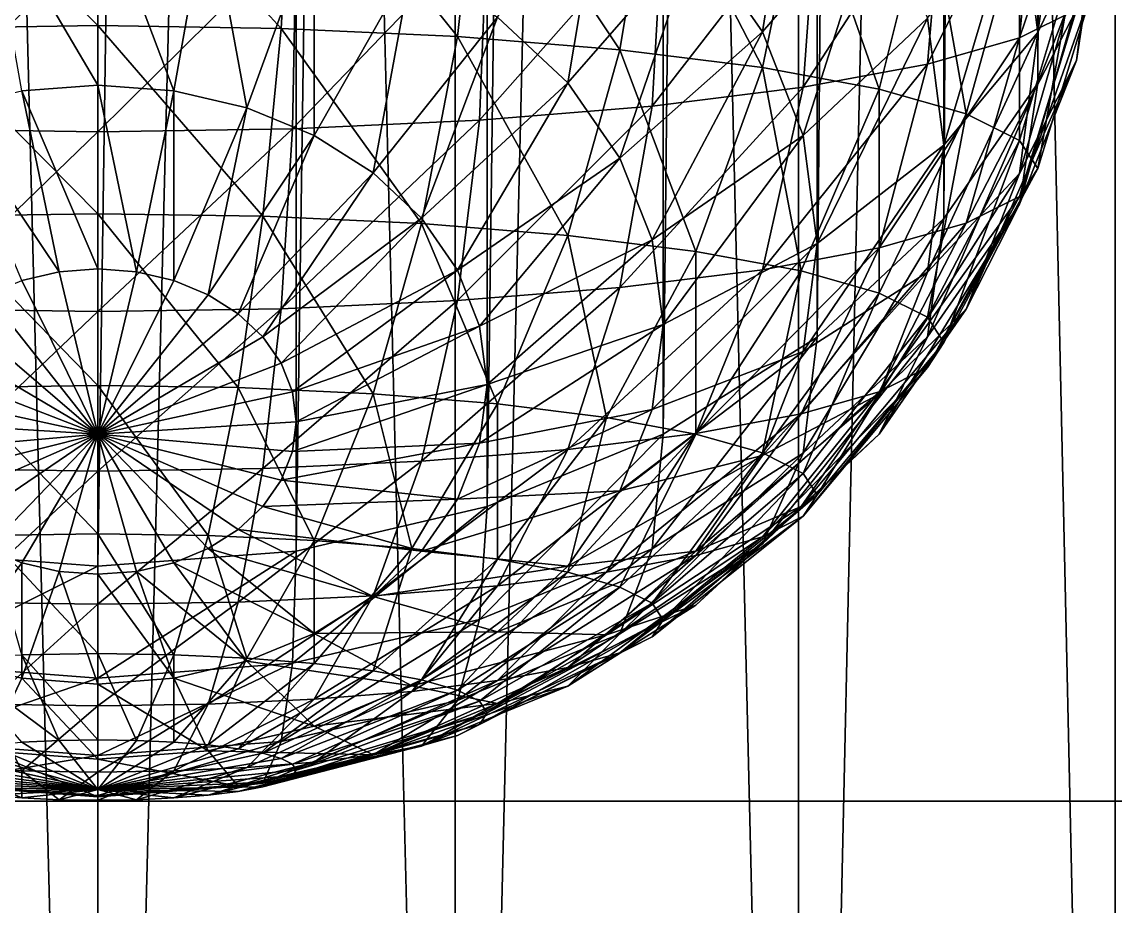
# Model space of a CAD drawing. Header units: millimetres. Extents: x -510 to 550, y -577 to 577.
# Drawn here: x 19.25 to 30, y 178.97 to 187.66 of the extents above; entities that cross this region are included whole.
import ezdxf

# ---------------------------------------------------------------- set-up
doc = ezdxf.new("R2010")
doc.units = ezdxf.units.MM
for name, color, linetype, true_color in [('base_visual_0', 7, 'Continuous', 0x5c6b75), ('base_visual_1', 7, 'Continuous', 0x5c6b75), ('base_visual_2', 7, 'Continuous', 0x1f2b36), ('main_frame_outrigger', 7, 'Continuous', 0x5c6b75), ('structure_aux_rail_bracket', 7, 'Continuous', 0x5c6b75), ('structure_left_rocker_spindle', 7, 'Continuous', 0x5c6b75), ('structure_main_rail_bracket', 7, 'Continuous', 0x5c6b75)]:
    doc.layers.add(name, color=color, linetype=linetype, true_color=true_color)

msp = doc.modelspace()

# ---------------------------------------------------------------- linework, layer by layer
at = {"layer": 'base_visual_0', "true_color": 0x5c6b75}
for points in [[(-85, -190, -160), (125, 190, -160), (125, -190, -160)], [(-85, -190, -160), (-85, 190, -160), (125, 190, -160)], [(-85, -190, -20), (125, -190, -20), (125, 190, -20)], [(-85, -190, -20), (125, 190, -20), (-85, 190, -20)]]:
    msp.add_3dface(points, dxfattribs=at)
at = {"layer": 'base_visual_1', "true_color": 0x5c6b75}
for points in [[(-110, -190, 10), (150, 190, 10), (150, -190, 10)], [(-110, -190, 10), (-110, 190, 10), (150, 190, 10)], [(-110, -190, 80), (150, -190, 80), (150, 190, 80)], [(-110, -190, 80), (150, 190, 80), (-110, 190, 80)]]:
    msp.add_3dface(points, dxfattribs=at)
at = {"layer": 'base_visual_2', "true_color": 0x1f2b36}
for points in [[(-20, -190, 80), (220, 190, 80), (220, -190, 80)], [(-20, -190, 80), (-20, 190, 80), (220, 190, 80)], [(-20, -190, 160), (220, -190, 160), (220, 190, 160)], [(-20, -190, 160), (220, 190, 160), (-20, 190, 160)]]:
    msp.add_3dface(points, dxfattribs=at)
at = {"layer": 'main_frame_outrigger', "true_color": 0x5c6b75}
for points in [[(-5, 180, 55), (45, 390, 55), (45, 180, 55)], [(-5, 180, 55), (-5, 390, 55), (45, 390, 55)], [(-5, 180, 85), (45, 180, 85), (45, 390, 85)], [(-5, 180, 85), (45, 390, 85), (-5, 390, 85)], [(-5, 180, 55), (45, 180, 55), (45, 180, 85)], [(-5, 180, 55), (45, 180, 85), (-5, 180, 85)]]:
    msp.add_3dface(points, dxfattribs=at)
at = {"layer": 'structure_aux_rail_bracket', "true_color": 0x5c6b75}
for points in [[(29.808, 321.5, 261.247), (29.239, 320.057, 262.446), (29.239, 187.057, 102.446)], [(29.808, 321.5, 261.247), (29.239, 187.057, 102.446), (29.808, 188.5, 101.247)], [(29.239, 320.057, 262.446), (28.315, 318.728, 263.551), (28.315, 185.728, 103.551)], [(29.239, 320.057, 262.446), (28.315, 185.728, 103.551), (29.239, 187.057, 102.446)], [(28.315, 318.728, 263.551), (27.071, 317.562, 264.52), (27.071, 184.562, 104.52)], [(28.315, 318.728, 263.551), (27.071, 184.562, 104.52), (28.315, 185.728, 103.551)], [(27.071, 317.562, 264.52), (25.556, 316.606, 265.315), (25.556, 183.606, 105.315)], [(27.071, 317.562, 264.52), (25.556, 183.606, 105.315), (27.071, 184.562, 104.52)], [(25.556, 316.606, 265.315), (23.827, 315.895, 265.906), (23.827, 182.895, 105.906)], [(25.556, 316.606, 265.315), (23.827, 182.895, 105.906), (25.556, 183.606, 105.315)], [(23.827, 315.895, 265.906), (21.951, 315.458, 266.27), (21.951, 182.458, 106.27)], [(23.827, 315.895, 265.906), (21.951, 182.458, 106.27), (23.827, 182.895, 105.906)], [(20, 315.31, 266.392), (18.049, 315.458, 266.27), (18.049, 182.458, 106.27)], [(21.951, 315.458, 266.27), (20, 315.31, 266.392), (20, 182.31, 106.392)], [(21.951, 315.458, 266.27), (20, 182.31, 106.392), (21.951, 182.458, 106.27)], [(20, 315.31, 266.392), (18.049, 182.458, 106.27), (20, 182.31, 106.392)], [(29.619, 190.224, 97.277), (29.239, 187.554, 97.057), (29.061, 188.94, 95.905)], [(29.619, 190.224, 97.277), (29.808, 188.753, 98.5), (29.239, 187.554, 97.057)], [(26.913, 190.001, 92.775), (26.533, 187.561, 92.833), (25.879, 188.501, 92.051)], [(26.913, 190.001, 92.775), (27.682, 188.895, 93.694), (26.533, 187.561, 92.833)], [(30, 190, 100), (29.808, 188.5, 101.247), (29.619, 187.281, 99.723)], [(30, 190, 100), (29.619, 187.281, 99.723), (29.808, 188.753, 98.5)], [(25, 189.325, 91.366), (24.619, 187.059, 91.633), (23.928, 187.706, 91.095)], [(25, 189.325, 91.366), (25.879, 188.501, 92.051), (24.619, 187.059, 91.633)], [(18.916, 188.875, 90.123), (20, 188.957, 90.055), (20, 187.037, 90.449)], [(20, 188.957, 90.055), (21.084, 188.875, 90.123), (20.747, 186.981, 90.496)], [(20, 188.957, 90.055), (20.747, 186.981, 90.496), (20, 187.037, 90.449)], [(29.061, 188.94, 95.905), (28.315, 186.449, 95.728), (28.155, 187.696, 94.691)], [(29.061, 188.94, 95.905), (29.239, 187.554, 97.057), (28.315, 186.449, 95.728)], [(18.916, 188.875, 90.123), (20, 187.037, 90.449), (19.253, 186.981, 90.496)], [(21.084, 188.875, 90.123), (21.464, 186.813, 90.635), (20.747, 186.981, 90.496)], [(21.084, 188.875, 90.123), (22.126, 188.632, 90.325), (21.464, 186.813, 90.635)], [(27.682, 188.895, 93.694), (26.935, 186.541, 93.68), (26.533, 187.561, 92.833)], [(27.682, 188.895, 93.694), (28.155, 187.696, 94.691), (26.935, 186.541, 93.68)], [(29.808, 188.753, 98.5), (29.619, 187.281, 99.723), (29.061, 186.168, 98.209)], [(29.808, 188.753, 98.5), (29.061, 186.168, 98.209), (29.239, 187.554, 97.057)], [(22.126, 188.632, 90.325), (22.126, 186.541, 90.861), (21.464, 186.813, 90.635)], [(22.126, 188.632, 90.325), (23.087, 188.237, 90.653), (22.126, 186.541, 90.861)], [(25.879, 188.501, 92.051), (25.133, 186.32, 92.247), (24.619, 187.059, 91.633)], [(25.879, 188.501, 92.051), (26.533, 187.561, 92.833), (25.133, 186.32, 92.247)], [(29.808, 188.5, 101.247), (29.239, 187.057, 102.446), (29.061, 185.867, 100.899)], [(29.808, 188.5, 101.247), (29.061, 185.867, 100.899), (29.619, 187.281, 99.723)], [(23.087, 188.237, 90.653), (22.706, 186.175, 91.166), (22.126, 186.541, 90.861)], [(23.087, 188.237, 90.653), (23.928, 187.706, 91.095), (22.706, 186.175, 91.166)], [(23.928, 187.706, 91.095), (23.182, 185.729, 91.536), (22.706, 186.175, 91.166)], [(23.928, 187.706, 91.095), (24.619, 187.059, 91.633), (23.182, 185.729, 91.536)], [(28.155, 187.696, 94.691), (27.071, 185.48, 94.562), (26.935, 186.541, 93.68)], [(28.155, 187.696, 94.691), (28.315, 186.449, 95.728), (27.071, 185.48, 94.562)], [(26.533, 187.561, 92.833), (25.449, 185.518, 92.913), (25.133, 186.32, 92.247)], [(26.533, 187.561, 92.833), (26.935, 186.541, 93.68), (25.449, 185.518, 92.913)], [(29.239, 187.554, 97.057), (29.061, 186.168, 98.209), (28.155, 185.201, 96.765)], [(29.239, 187.554, 97.057), (28.155, 185.201, 96.765), (28.315, 186.449, 95.728)], [(29.619, 187.281, 99.723), (29.061, 185.867, 100.899), (28.536, 184.835, 99.317)], [(29.619, 187.281, 99.723), (28.536, 184.835, 99.317), (29.061, 186.168, 98.209)], [(19.253, 186.981, 90.496), (20, 187.037, 90.449), (20, 185.231, 91.211)], [(20, 187.037, 90.449), (20.747, 186.981, 90.496), (20.381, 185.202, 91.235)], [(20, 187.037, 90.449), (20.381, 185.202, 91.235), (20, 185.231, 91.211)], [(24.619, 187.059, 91.633), (23.536, 185.22, 91.959), (23.182, 185.729, 91.536)], [(24.619, 187.059, 91.633), (25.133, 186.32, 92.247), (23.536, 185.22, 91.959)], [(29.239, 187.057, 102.446), (28.315, 185.728, 103.551), (28.155, 184.563, 101.983)], [(29.239, 187.057, 102.446), (28.155, 184.563, 101.983), (29.061, 185.867, 100.899)], [(18.536, 186.813, 90.635), (19.253, 186.981, 90.496), (19.619, 185.202, 91.235)], [(19.253, 186.981, 90.496), (20, 185.231, 91.211), (19.619, 185.202, 91.235)], [(20.747, 186.981, 90.496), (20.747, 185.117, 91.306), (20.381, 185.202, 91.235)], [(20.747, 186.981, 90.496), (21.464, 186.813, 90.635), (20.747, 185.117, 91.306)], [(18.536, 186.813, 90.635), (19.619, 185.202, 91.235), (19.253, 185.117, 91.306)], [(21.464, 186.813, 90.635), (21.084, 184.978, 91.421), (20.747, 185.117, 91.306)], [(21.464, 186.813, 90.635), (22.126, 186.541, 90.861), (21.084, 184.978, 91.421)], [(22.126, 186.541, 90.861), (21.379, 184.791, 91.576), (21.084, 184.978, 91.421)], [(22.126, 186.541, 90.861), (22.706, 186.175, 91.166), (21.379, 184.791, 91.576)], [(26.935, 186.541, 93.68), (25.556, 184.685, 93.606), (25.449, 185.518, 92.913)], [(26.935, 186.541, 93.68), (27.071, 185.48, 94.562), (25.556, 184.685, 93.606)], [(28.315, 186.449, 95.728), (28.155, 185.201, 96.765), (26.935, 184.419, 95.444)], [(28.315, 186.449, 95.728), (26.935, 184.419, 95.444), (27.071, 185.48, 94.562)], [(25.133, 186.32, 92.247), (23.753, 184.668, 92.418), (23.536, 185.22, 91.959)], [(25.133, 186.32, 92.247), (25.449, 185.518, 92.913), (23.753, 184.668, 92.418)], [(22.706, 186.175, 91.166), (21.622, 184.564, 91.765), (21.379, 184.791, 91.576)], [(22.706, 186.175, 91.166), (23.182, 185.729, 91.536), (21.622, 184.564, 91.765)], [(29.061, 186.168, 98.209), (28.536, 184.835, 99.317), (27.682, 184.002, 97.762)], [(29.061, 186.168, 98.209), (27.682, 184.002, 97.762), (28.155, 185.201, 96.765)], [(29.061, 185.867, 100.899), (28.155, 184.563, 101.983), (27.682, 183.607, 100.338)], [(29.061, 185.867, 100.899), (27.682, 183.607, 100.338), (28.536, 184.835, 99.317)], [(23.182, 185.729, 91.536), (21.802, 184.305, 91.98), (21.622, 184.564, 91.765)], [(23.182, 185.729, 91.536), (23.536, 185.22, 91.959), (21.802, 184.305, 91.98)], [(28.315, 185.728, 103.551), (27.071, 184.562, 104.52), (26.935, 183.42, 102.933)], [(28.315, 185.728, 103.551), (26.935, 183.42, 102.933), (28.155, 184.563, 101.983)], [(25.449, 185.518, 92.913), (23.827, 184.094, 92.895), (23.753, 184.668, 92.418)], [(25.449, 185.518, 92.913), (25.556, 184.685, 93.606), (23.827, 184.094, 92.895)], [(27.071, 185.48, 94.562), (26.935, 184.419, 95.444), (25.449, 183.851, 94.299)], [(27.071, 185.48, 94.562), (25.449, 183.851, 94.299), (25.556, 184.685, 93.606)], [(19.253, 185.117, 91.306), (19.619, 185.202, 91.235), (20, 183.608, 92.31)], [(19.619, 185.202, 91.235), (20, 185.231, 91.211), (20, 183.608, 92.31)], [(20, 185.231, 91.211), (20.381, 185.202, 91.235), (20, 183.608, 92.31)], [(20.381, 185.202, 91.235), (20.747, 185.117, 91.306), (20, 183.608, 92.31)], [(23.536, 185.22, 91.959), (21.913, 184.023, 92.214), (21.802, 184.305, 91.98)], [(23.536, 185.22, 91.959), (23.753, 184.668, 92.418), (21.913, 184.023, 92.214)], [(28.155, 185.201, 96.765), (27.682, 184.002, 97.762), (26.533, 183.399, 96.292)], [(28.155, 185.201, 96.765), (26.533, 183.399, 96.292), (26.935, 184.419, 95.444)], [(18.916, 184.978, 91.421), (19.253, 185.117, 91.306), (20, 183.608, 92.31)], [(20.747, 185.117, 91.306), (21.084, 184.978, 91.421), (20, 183.608, 92.31)], [(18.621, 184.791, 91.576), (18.916, 184.978, 91.421), (20, 183.608, 92.31)], [(21.084, 184.978, 91.421), (21.379, 184.791, 91.576), (20, 183.608, 92.31)], [(18.378, 184.564, 91.765), (18.621, 184.791, 91.576), (20, 183.608, 92.31)], [(21.379, 184.791, 91.576), (21.622, 184.564, 91.765), (20, 183.608, 92.31)], [(28.536, 184.835, 99.317), (27.682, 183.607, 100.338), (26.913, 182.896, 98.681)], [(28.536, 184.835, 99.317), (26.913, 182.896, 98.681), (27.682, 184.002, 97.762)], [(23.753, 184.668, 92.418), (21.951, 183.73, 92.458), (21.913, 184.023, 92.214)], [(23.753, 184.668, 92.418), (23.827, 184.094, 92.895), (21.951, 183.73, 92.458)], [(25.556, 184.685, 93.606), (25.449, 183.851, 94.299), (23.753, 183.52, 93.373)], [(25.556, 184.685, 93.606), (23.753, 183.52, 93.373), (23.827, 184.094, 92.895)], [(18.198, 184.305, 91.98), (18.378, 184.564, 91.765), (20, 183.608, 92.31)], [(21.622, 184.564, 91.765), (21.802, 184.305, 91.98), (20, 183.608, 92.31)], [(27.071, 184.562, 104.52), (25.556, 183.606, 105.315), (25.449, 182.482, 103.713)], [(27.071, 184.562, 104.52), (25.449, 182.482, 103.713), (26.935, 183.42, 102.933)], [(28.155, 184.563, 101.983), (26.935, 183.42, 102.933), (26.533, 182.53, 101.233)], [(28.155, 184.563, 101.983), (26.533, 182.53, 101.233), (27.682, 183.607, 100.338)], [(26.935, 184.419, 95.444), (26.533, 183.399, 96.292), (25.133, 183.05, 94.965)], [(26.935, 184.419, 95.444), (25.133, 183.05, 94.965), (25.449, 183.851, 94.299)], [(18.087, 184.023, 92.214), (18.198, 184.305, 91.98), (20, 183.608, 92.31)], [(21.802, 184.305, 91.98), (21.913, 184.023, 92.214), (20, 183.608, 92.31)], [(23.827, 184.094, 92.895), (23.753, 183.52, 93.373), (21.913, 183.438, 92.701)], [(23.827, 184.094, 92.895), (21.913, 183.438, 92.701), (21.951, 183.73, 92.458)], [(18.049, 183.73, 92.458), (18.087, 184.023, 92.214), (20, 183.608, 92.31)], [(21.913, 184.023, 92.214), (21.951, 183.73, 92.458), (20, 183.608, 92.31)], [(27.682, 184.002, 97.762), (26.913, 182.896, 98.681), (25.879, 182.459, 97.074)], [(27.682, 184.002, 97.762), (25.879, 182.459, 97.074), (26.533, 183.399, 96.292)], [(25.449, 183.851, 94.299), (25.133, 183.05, 94.965), (23.536, 182.968, 93.831)], [(25.449, 183.851, 94.299), (23.536, 182.968, 93.831), (23.753, 183.52, 93.373)], [(18.087, 183.438, 92.701), (18.049, 183.73, 92.458), (20, 183.608, 92.31)], [(21.951, 183.73, 92.458), (21.913, 183.438, 92.701), (20, 183.608, 92.31)], [(18.198, 183.156, 92.935), (18.087, 183.438, 92.701), (20, 183.608, 92.31)], [(18.378, 182.897, 93.151), (18.198, 183.156, 92.935), (20, 183.608, 92.31)], [(18.621, 182.67, 93.34), (18.378, 182.897, 93.151), (20, 183.608, 92.31)], [(18.916, 182.483, 93.495), (18.621, 182.67, 93.34), (20, 183.608, 92.31)], [(19.253, 182.344, 93.61), (18.916, 182.483, 93.495), (20, 183.608, 92.31)], [(19.619, 182.259, 93.681), (19.253, 182.344, 93.61), (20, 183.608, 92.31)], [(20, 182.23, 93.705), (19.619, 182.259, 93.681), (20, 183.608, 92.31)], [(21.913, 183.438, 92.701), (21.802, 183.156, 92.935), (20, 183.608, 92.31)], [(21.802, 183.156, 92.935), (21.622, 182.897, 93.151), (20, 183.608, 92.31)], [(21.622, 182.897, 93.151), (21.379, 182.67, 93.34), (20, 183.608, 92.31)], [(21.379, 182.67, 93.34), (21.084, 182.483, 93.495), (20, 183.608, 92.31)], [(21.084, 182.483, 93.495), (20.747, 182.344, 93.61), (20, 183.608, 92.31)], [(20.747, 182.344, 93.61), (20.381, 182.259, 93.681), (20, 183.608, 92.31)], [(20.381, 182.259, 93.681), (20, 182.23, 93.705), (20, 183.608, 92.31)], [(25.556, 183.606, 105.315), (23.827, 182.895, 105.906), (23.753, 181.785, 104.292)], [(25.556, 183.606, 105.315), (23.753, 181.785, 104.292), (25.449, 182.482, 103.713)], [(27.682, 183.607, 100.338), (26.533, 182.53, 101.233), (25.879, 181.927, 99.486)], [(27.682, 183.607, 100.338), (25.879, 181.927, 99.486), (26.913, 182.896, 98.681)], [(23.753, 183.52, 93.373), (23.536, 182.968, 93.831), (21.802, 183.156, 92.935)], [(23.753, 183.52, 93.373), (21.802, 183.156, 92.935), (21.913, 183.438, 92.701)], [(26.533, 183.399, 96.292), (25.879, 182.459, 97.074), (24.619, 182.311, 95.579)], [(26.533, 183.399, 96.292), (24.619, 182.311, 95.579), (25.133, 183.05, 94.965)], [(26.935, 183.42, 102.933), (25.449, 182.482, 103.713), (25.133, 181.646, 101.968)], [(26.935, 183.42, 102.933), (25.133, 181.646, 101.968), (26.533, 182.53, 101.233)], [(23.536, 182.968, 93.831), (21.622, 182.897, 93.151), (21.802, 183.156, 92.935)], [(25.133, 183.05, 94.965), (24.619, 182.311, 95.579), (23.182, 182.459, 94.254)], [(25.133, 183.05, 94.965), (23.182, 182.459, 94.254), (23.536, 182.968, 93.831)], [(23.536, 182.968, 93.831), (23.182, 182.459, 94.254), (21.622, 182.897, 93.151)], [(23.182, 182.459, 94.254), (21.379, 182.67, 93.34), (21.622, 182.897, 93.151)], [(23.827, 182.895, 105.906), (21.951, 182.458, 106.27), (21.913, 181.356, 104.649)], [(23.827, 182.895, 105.906), (21.913, 181.356, 104.649), (23.753, 181.785, 104.292)], [(26.913, 182.896, 98.681), (25.879, 181.927, 99.486), (25, 181.635, 97.758)], [(26.913, 182.896, 98.681), (25, 181.635, 97.758), (25.879, 182.459, 97.074)], [(22.706, 182.013, 94.625), (21.084, 182.483, 93.495), (21.379, 182.67, 93.34)], [(23.182, 182.459, 94.254), (22.706, 182.013, 94.625), (21.379, 182.67, 93.34)], [(18.536, 181.375, 95.155), (18.916, 182.483, 93.495), (19.253, 182.344, 93.61)], [(22.126, 181.647, 94.929), (20.747, 182.344, 93.61), (21.084, 182.483, 93.495)], [(22.706, 182.013, 94.625), (22.126, 181.647, 94.929), (21.084, 182.483, 93.495)], [(25.449, 182.482, 103.713), (23.753, 181.785, 104.292), (23.536, 180.99, 102.513)], [(25.449, 182.482, 103.713), (23.536, 180.99, 102.513), (25.133, 181.646, 101.968)], [(26.533, 182.53, 101.233), (25.133, 181.646, 101.968), (24.619, 181.132, 100.147)], [(26.533, 182.53, 101.233), (24.619, 181.132, 100.147), (25.879, 181.927, 99.486)], [(20, 182.31, 106.392), (18.049, 182.458, 106.27), (18.087, 181.356, 104.649)], [(21.951, 182.458, 106.27), (20, 182.31, 106.392), (20, 181.211, 104.769)], [(21.951, 182.458, 106.27), (20, 181.211, 104.769), (21.913, 181.356, 104.649)], [(24.619, 182.311, 95.579), (22.706, 182.013, 94.625), (23.182, 182.459, 94.254)], [(25.879, 182.459, 97.074), (25, 181.635, 97.758), (23.928, 181.664, 96.117)], [(25.879, 182.459, 97.074), (23.928, 181.664, 96.117), (24.619, 182.311, 95.579)], [(20, 182.31, 106.392), (18.087, 181.356, 104.649), (20, 181.211, 104.769)], [(19.253, 181.208, 95.295), (18.536, 181.375, 95.155), (19.253, 182.344, 93.61)], [(19.253, 181.208, 95.295), (19.253, 182.344, 93.61), (19.619, 182.259, 93.681)], [(21.464, 181.375, 95.155), (20.381, 182.259, 93.681), (20.747, 182.344, 93.61)], [(22.126, 181.647, 94.929), (21.464, 181.375, 95.155), (20.747, 182.344, 93.61)], [(24.619, 182.311, 95.579), (23.928, 181.664, 96.117), (22.706, 182.013, 94.625)], [(20, 181.151, 95.342), (19.253, 181.208, 95.295), (19.619, 182.259, 93.681)], [(20, 181.151, 95.342), (19.619, 182.259, 93.681), (20, 182.23, 93.705)], [(20.747, 181.208, 95.295), (20, 182.23, 93.705), (20.381, 182.259, 93.681)], [(20.747, 181.208, 95.295), (20, 181.151, 95.342), (20, 182.23, 93.705)], [(21.464, 181.375, 95.155), (20.747, 181.208, 95.295), (20.381, 182.259, 93.681)], [(23.928, 181.664, 96.117), (22.126, 181.647, 94.929), (22.706, 182.013, 94.625)], [(25.879, 181.927, 99.486), (24.619, 181.132, 100.147), (23.928, 180.959, 98.321)], [(25.879, 181.927, 99.486), (23.928, 180.959, 98.321), (25, 181.635, 97.758)], [(23.753, 181.785, 104.292), (21.913, 181.356, 104.649), (21.802, 180.586, 102.849)], [(23.753, 181.785, 104.292), (21.802, 180.586, 102.849), (23.536, 180.99, 102.513)], [(23.087, 181.133, 96.559), (21.464, 181.375, 95.155), (22.126, 181.647, 94.929)], [(23.928, 181.664, 96.117), (23.087, 181.133, 96.559), (22.126, 181.647, 94.929)], [(25, 181.635, 97.758), (23.087, 181.133, 96.559), (23.928, 181.664, 96.117)], [(25, 181.635, 97.758), (23.928, 180.959, 98.321), (23.087, 181.133, 96.559)], [(25.133, 181.646, 101.968), (23.536, 180.99, 102.513), (23.182, 180.541, 100.638)], [(25.133, 181.646, 101.968), (23.182, 180.541, 100.638), (24.619, 181.132, 100.147)], [(20, 181.211, 104.769), (18.087, 181.356, 104.649), (18.198, 180.586, 102.849)], [(18.916, 180.495, 97.089), (18.536, 181.375, 95.155), (19.253, 181.208, 95.295)], [(21.913, 181.356, 104.649), (20, 181.211, 104.769), (20, 180.449, 102.963)], [(21.913, 181.356, 104.649), (20, 180.449, 102.963), (21.802, 180.586, 102.849)], [(22.126, 180.738, 96.887), (20.747, 181.208, 95.295), (21.464, 181.375, 95.155)], [(23.087, 181.133, 96.559), (22.126, 180.738, 96.887), (21.464, 181.375, 95.155)], [(20, 181.211, 104.769), (18.198, 180.586, 102.849), (20, 180.449, 102.963)], [(20, 180.413, 97.157), (18.916, 180.495, 97.089), (19.253, 181.208, 95.295)], [(20, 180.413, 97.157), (19.253, 181.208, 95.295), (20, 181.151, 95.342)], [(21.084, 180.495, 97.089), (20, 181.151, 95.342), (20.747, 181.208, 95.295)], [(22.126, 180.738, 96.887), (21.084, 180.495, 97.089), (20.747, 181.208, 95.295)], [(21.084, 180.495, 97.089), (20, 180.413, 97.157), (20, 181.151, 95.342)], [(23.928, 180.959, 98.321), (22.126, 180.738, 96.887), (23.087, 181.133, 96.559)], [(24.619, 181.132, 100.147), (23.182, 180.541, 100.638), (22.706, 180.456, 98.738)], [(24.619, 181.132, 100.147), (22.706, 180.456, 98.738), (23.928, 180.959, 98.321)], [(23.536, 180.99, 102.513), (21.802, 180.586, 102.849), (21.622, 180.177, 100.941)], [(23.536, 180.99, 102.513), (21.622, 180.177, 100.941), (23.182, 180.541, 100.638)], [(23.928, 180.959, 98.321), (22.706, 180.456, 98.738), (22.126, 180.738, 96.887)], [(22.706, 180.456, 98.738), (21.084, 180.495, 97.089), (22.126, 180.738, 96.887)], [(20, 180.449, 102.963), (18.198, 180.586, 102.849), (18.378, 180.177, 100.941)], [(21.802, 180.586, 102.849), (20, 180.449, 102.963), (20, 180.055, 101.043)], [(21.802, 180.586, 102.849), (20, 180.055, 101.043), (21.622, 180.177, 100.941)], [(20, 180.449, 102.963), (18.378, 180.177, 100.941), (20, 180.055, 101.043)], [(20, 180.042, 99.082), (18.621, 180.147, 98.996), (18.916, 180.495, 97.089)], [(20, 180.042, 99.082), (18.916, 180.495, 97.089), (20, 180.413, 97.157)], [(21.379, 180.147, 98.996), (20, 180.413, 97.157), (21.084, 180.495, 97.089)], [(22.706, 180.456, 98.738), (21.379, 180.147, 98.996), (21.084, 180.495, 97.089)], [(23.182, 180.541, 100.638), (21.622, 180.177, 100.941), (21.379, 180.147, 98.996)], [(23.182, 180.541, 100.638), (21.379, 180.147, 98.996), (22.706, 180.456, 98.738)], [(21.379, 180.147, 98.996), (20, 180.042, 99.082), (20, 180.413, 97.157)], [(20, 180.055, 101.043), (18.378, 180.177, 100.941), (18.621, 180.147, 98.996)], [(20, 180.055, 101.043), (18.621, 180.147, 98.996), (20, 180.042, 99.082)], [(21.622, 180.177, 100.941), (20, 180.055, 101.043), (20, 180.042, 99.082)], [(21.622, 180.177, 100.941), (20, 180.042, 99.082), (21.379, 180.147, 98.996)]]:
    msp.add_3dface(points, dxfattribs=at)
at = {"layer": 'structure_left_rocker_spindle', "true_color": 0x5c6b75}
for points in [[(20, 300, 18), (16.488, 300, 17.654), (16.488, 160, 17.654)], [(20, 300, 18), (16.488, 160, 17.654), (20, 160, 18)], [(16.488, 300, -17.654), (20, 300, -18), (20, 160, -18)], [(16.488, 300, -17.654), (20, 160, -18), (16.488, 160, -17.654)], [(23.512, 300, 17.654), (20, 300, 18), (20, 160, 18)], [(23.512, 300, 17.654), (20, 160, 18), (23.512, 160, 17.654)], [(20, 300, -18), (23.512, 300, -17.654), (23.512, 160, -17.654)], [(20, 300, -18), (23.512, 160, -17.654), (20, 160, -18)], [(26.888, 300, 16.63), (23.512, 300, 17.654), (23.512, 160, 17.654)], [(26.888, 300, 16.63), (23.512, 160, 17.654), (26.888, 160, 16.63)], [(23.512, 300, -17.654), (26.888, 300, -16.63), (26.888, 160, -16.63)], [(23.512, 300, -17.654), (26.888, 160, -16.63), (23.512, 160, -17.654)], [(30, 300, 14.966), (26.888, 300, 16.63), (26.888, 160, 16.63)], [(30, 300, 14.966), (26.888, 160, 16.63), (30, 160, 14.966)], [(26.888, 300, -16.63), (30, 300, -14.966), (30, 160, -14.966)], [(26.888, 300, -16.63), (30, 160, -14.966), (26.888, 160, -16.63)]]:
    msp.add_3dface(points, dxfattribs=at)
at = {"layer": 'structure_main_rail_bracket', "true_color": 0x5c6b75}
for points in [[(29.808, 189.703, 101.928), (29.239, 189.418, 103.782), (29.061, 187.501, 103.413)], [(29.808, 189.703, 101.928), (29.061, 187.501, 103.413), (29.619, 187.781, 101.595)], [(18.087, 189.534, 90.196), (20, 189.563, 90.01), (20, 187.622, 90.287)], [(18.087, 189.534, 90.196), (20, 187.622, 90.287), (18.198, 187.595, 90.462)], [(20, 189.563, 90.01), (21.913, 189.534, 90.196), (21.802, 187.595, 90.462)], [(20, 189.563, 90.01), (21.802, 187.595, 90.462), (20, 187.622, 90.287)], [(21.913, 189.534, 90.196), (23.536, 187.516, 90.982), (21.802, 187.595, 90.462)], [(21.913, 189.534, 90.196), (23.753, 189.45, 90.747), (23.536, 187.516, 90.982)], [(23.753, 189.45, 90.747), (25.133, 187.386, 91.826), (23.536, 187.516, 90.982)], [(23.753, 189.45, 90.747), (25.449, 189.312, 91.643), (25.133, 187.386, 91.826)], [(29.239, 189.418, 103.782), (28.315, 189.155, 105.491), (28.155, 187.243, 105.089)], [(29.239, 189.418, 103.782), (28.155, 187.243, 105.089), (29.061, 187.501, 103.413)], [(25.449, 189.312, 91.643), (26.533, 187.211, 92.961), (25.133, 187.386, 91.826)], [(25.449, 189.312, 91.643), (26.935, 189.126, 92.849), (26.533, 187.211, 92.961)], [(28.315, 189.155, 105.491), (27.071, 188.925, 106.989), (26.935, 187.017, 106.558)], [(28.315, 189.155, 105.491), (26.935, 187.017, 106.558), (28.155, 187.243, 105.089)], [(26.935, 189.126, 92.849), (27.682, 186.998, 94.345), (26.533, 187.211, 92.961)], [(26.935, 189.126, 92.849), (28.155, 188.9, 94.318), (27.682, 186.998, 94.345)], [(27.071, 188.925, 106.989), (25.556, 188.736, 108.218), (25.449, 186.832, 107.763)], [(27.071, 188.925, 106.989), (25.449, 186.832, 107.763), (26.935, 187.017, 106.558)], [(28.155, 188.9, 94.318), (28.536, 186.755, 95.924), (27.682, 186.998, 94.345)], [(28.155, 188.9, 94.318), (29.061, 188.642, 95.994), (28.536, 186.755, 95.924)], [(25.556, 188.736, 108.218), (23.827, 188.595, 109.131), (23.753, 186.694, 108.659)], [(25.556, 188.736, 108.218), (23.753, 186.694, 108.659), (25.449, 186.832, 107.763)], [(29.061, 188.642, 95.994), (29.061, 186.492, 97.637), (28.536, 186.755, 95.924)], [(29.061, 188.642, 95.994), (29.619, 188.363, 97.812), (29.061, 186.492, 97.637)], [(20, 188.479, 109.884), (18.049, 188.509, 109.694), (18.087, 186.609, 109.211)], [(21.951, 188.509, 109.694), (20, 188.479, 109.884), (20, 186.58, 109.397)], [(21.951, 188.509, 109.694), (20, 186.58, 109.397), (21.913, 186.609, 109.211)], [(23.827, 188.595, 109.131), (21.951, 188.509, 109.694), (21.913, 186.609, 109.211)], [(23.827, 188.595, 109.131), (21.913, 186.609, 109.211), (23.753, 186.694, 108.659)], [(20, 188.479, 109.884), (18.087, 186.609, 109.211), (20, 186.58, 109.397)], [(29.619, 188.363, 97.812), (29.239, 186.218, 99.418), (29.061, 186.492, 97.637)], [(29.619, 188.363, 97.812), (29.808, 188.072, 99.703), (29.239, 186.218, 99.418)], [(29.808, 188.072, 99.703), (29.619, 187.781, 101.595), (29.061, 185.944, 101.2)], [(29.808, 188.072, 99.703), (29.061, 185.944, 101.2), (29.239, 186.218, 99.418)], [(29.619, 187.781, 101.595), (29.061, 187.501, 103.413), (28.536, 185.68, 102.913)], [(29.619, 187.781, 101.595), (28.536, 185.68, 102.913), (29.061, 185.944, 101.2)], [(18.198, 187.595, 90.462), (20, 187.622, 90.287), (20, 185.773, 90.937)], [(18.198, 187.595, 90.462), (20, 185.773, 90.937), (18.378, 185.749, 91.095)], [(20, 187.622, 90.287), (21.802, 187.595, 90.462), (21.622, 185.749, 91.095)], [(20, 187.622, 90.287), (21.622, 185.749, 91.095), (20, 185.773, 90.937)], [(21.802, 187.595, 90.462), (23.182, 185.677, 91.563), (21.622, 185.749, 91.095)], [(21.802, 187.595, 90.462), (23.536, 187.516, 90.982), (23.182, 185.677, 91.563)], [(23.536, 187.516, 90.982), (24.619, 185.56, 92.322), (23.182, 185.677, 91.563)], [(23.536, 187.516, 90.982), (25.133, 187.386, 91.826), (24.619, 185.56, 92.322)], [(29.061, 187.501, 103.413), (28.155, 187.243, 105.089), (27.682, 185.437, 104.491)], [(29.061, 187.501, 103.413), (27.682, 185.437, 104.491), (28.536, 185.68, 102.913)], [(25.133, 187.386, 91.826), (25.879, 185.403, 93.344), (24.619, 185.56, 92.322)], [(25.133, 187.386, 91.826), (26.533, 187.211, 92.961), (25.879, 185.403, 93.344)], [(26.533, 187.211, 92.961), (26.913, 185.211, 94.59), (25.879, 185.403, 93.344)], [(28.155, 187.243, 105.089), (26.935, 187.017, 106.558), (26.533, 185.224, 105.875)], [(28.155, 187.243, 105.089), (26.533, 185.224, 105.875), (27.682, 185.437, 104.491)], [(26.533, 187.211, 92.961), (27.682, 186.998, 94.345), (26.913, 185.211, 94.59)], [(26.935, 187.017, 106.558), (25.449, 186.832, 107.763), (25.133, 185.05, 107.011)], [(26.935, 187.017, 106.558), (25.133, 185.05, 107.011), (26.533, 185.224, 105.875)], [(27.682, 186.998, 94.345), (27.682, 184.993, 96.01), (26.913, 185.211, 94.59)], [(27.682, 186.998, 94.345), (28.536, 186.755, 95.924), (27.682, 184.993, 96.01)], [(25.449, 186.832, 107.763), (23.753, 186.694, 108.659), (23.536, 184.92, 107.854)], [(25.449, 186.832, 107.763), (23.536, 184.92, 107.854), (25.133, 185.05, 107.011)], [(23.753, 186.694, 108.659), (21.913, 186.609, 109.211), (21.802, 184.84, 108.374)], [(23.753, 186.694, 108.659), (21.802, 184.84, 108.374), (23.536, 184.92, 107.854)], [(28.536, 186.755, 95.924), (28.155, 184.756, 97.552), (27.682, 184.993, 96.01)], [(28.536, 186.755, 95.924), (29.061, 186.492, 97.637), (28.155, 184.756, 97.552)], [(20, 186.58, 109.397), (18.087, 186.609, 109.211), (18.198, 184.84, 108.374)], [(20, 186.58, 109.397), (18.198, 184.84, 108.374), (20, 184.813, 108.549)], [(21.913, 186.609, 109.211), (20, 186.58, 109.397), (20, 184.813, 108.549)], [(21.913, 186.609, 109.211), (20, 184.813, 108.549), (21.802, 184.84, 108.374)], [(29.061, 186.492, 97.637), (28.315, 184.509, 99.155), (28.155, 184.756, 97.552)], [(29.061, 186.492, 97.637), (29.239, 186.218, 99.418), (28.315, 184.509, 99.155)], [(29.239, 186.218, 99.418), (29.061, 185.944, 101.2), (28.155, 184.262, 100.758)], [(29.239, 186.218, 99.418), (28.155, 184.262, 100.758), (28.315, 184.509, 99.155)], [(29.061, 185.944, 101.2), (28.536, 185.68, 102.913), (27.682, 184.025, 102.3)], [(29.061, 185.944, 101.2), (27.682, 184.025, 102.3), (28.155, 184.262, 100.758)], [(18.378, 185.749, 91.095), (20, 185.773, 90.937), (20, 184.086, 91.936)], [(18.378, 185.749, 91.095), (20, 184.086, 91.936), (18.621, 184.066, 92.07)], [(20, 185.773, 90.937), (21.622, 185.749, 91.095), (21.379, 184.066, 92.07)], [(20, 185.773, 90.937), (21.379, 184.066, 92.07), (20, 184.086, 91.936)], [(21.622, 185.749, 91.095), (22.706, 184.005, 92.468), (21.379, 184.066, 92.07)], [(21.622, 185.749, 91.095), (23.182, 185.677, 91.563), (22.706, 184.005, 92.468)], [(23.182, 185.677, 91.563), (23.928, 183.905, 93.114), (22.706, 184.005, 92.468)], [(23.182, 185.677, 91.563), (24.619, 185.56, 92.322), (23.928, 183.905, 93.114)], [(28.536, 185.68, 102.913), (27.682, 185.437, 104.491), (26.913, 183.806, 103.721)], [(28.536, 185.68, 102.913), (26.913, 183.806, 103.721), (27.682, 184.025, 102.3)], [(24.619, 185.56, 92.322), (25, 183.771, 93.983), (23.928, 183.905, 93.114)], [(24.619, 185.56, 92.322), (25.879, 185.403, 93.344), (25, 183.771, 93.983)], [(25.879, 185.403, 93.344), (25.879, 183.609, 95.042), (25, 183.771, 93.983)], [(27.682, 185.437, 104.491), (26.533, 185.224, 105.875), (25.879, 183.615, 104.966)], [(27.682, 185.437, 104.491), (25.879, 183.615, 104.966), (26.913, 183.806, 103.721)], [(25.879, 185.403, 93.344), (26.913, 185.211, 94.59), (25.879, 183.609, 95.042)], [(26.533, 185.224, 105.875), (25.133, 185.05, 107.011), (24.619, 183.458, 105.988)], [(26.533, 185.224, 105.875), (24.619, 183.458, 105.988), (25.879, 183.615, 104.966)], [(26.913, 185.211, 94.59), (26.533, 183.423, 96.25), (25.879, 183.609, 95.042)], [(26.913, 185.211, 94.59), (27.682, 184.993, 96.01), (26.533, 183.423, 96.25)], [(25.133, 185.05, 107.011), (23.536, 184.92, 107.854), (23.182, 183.341, 106.748)], [(25.133, 185.05, 107.011), (23.182, 183.341, 106.748), (24.619, 183.458, 105.988)], [(27.682, 184.993, 96.01), (26.935, 183.221, 97.561), (26.533, 183.423, 96.25)], [(27.682, 184.993, 96.01), (28.155, 184.756, 97.552), (26.935, 183.221, 97.561)], [(23.536, 184.92, 107.854), (21.802, 184.84, 108.374), (21.622, 183.269, 107.215)], [(23.536, 184.92, 107.854), (21.622, 183.269, 107.215), (23.182, 183.341, 106.748)], [(20, 184.813, 108.549), (18.198, 184.84, 108.374), (18.378, 183.269, 107.215)], [(20, 184.813, 108.549), (18.378, 183.269, 107.215), (20, 183.245, 107.373)], [(21.802, 184.84, 108.374), (20, 184.813, 108.549), (20, 183.245, 107.373)], [(21.802, 184.84, 108.374), (20, 183.245, 107.373), (21.622, 183.269, 107.215)], [(28.155, 184.756, 97.552), (27.071, 183.011, 98.925), (26.935, 183.221, 97.561)], [(28.155, 184.756, 97.552), (28.315, 184.509, 99.155), (27.071, 183.011, 98.925)], [(28.315, 184.509, 99.155), (28.155, 184.262, 100.758), (26.935, 182.801, 100.288)], [(28.315, 184.509, 99.155), (26.935, 182.801, 100.288), (27.071, 183.011, 98.925)], [(28.155, 184.262, 100.758), (27.682, 184.025, 102.3), (26.533, 182.6, 101.599)], [(28.155, 184.262, 100.758), (26.533, 182.6, 101.599), (26.935, 182.801, 100.288)], [(18.621, 184.066, 92.07), (20, 184.086, 91.936), (20, 182.627, 93.245)], [(18.621, 184.066, 92.07), (20, 182.627, 93.245), (18.916, 182.611, 93.35)], [(20, 184.086, 91.936), (21.379, 184.066, 92.07), (21.084, 182.611, 93.35)], [(20, 184.086, 91.936), (21.084, 182.611, 93.35), (20, 182.627, 93.245)], [(21.379, 184.066, 92.07), (22.126, 182.562, 93.663), (21.084, 182.611, 93.35)], [(21.379, 184.066, 92.07), (22.706, 184.005, 92.468), (22.126, 182.562, 93.663)], [(22.706, 184.005, 92.468), (23.087, 182.484, 94.17), (22.126, 182.562, 93.663)], [(22.706, 184.005, 92.468), (23.928, 183.905, 93.114), (23.087, 182.484, 94.17)], [(27.682, 184.025, 102.3), (26.913, 183.806, 103.721), (25.879, 182.414, 102.808)], [(27.682, 184.025, 102.3), (25.879, 182.414, 102.808), (26.533, 182.6, 101.599)], [(23.928, 183.905, 93.114), (23.928, 182.379, 94.853), (23.087, 182.484, 94.17)], [(23.928, 183.905, 93.114), (25, 183.771, 93.983), (23.928, 182.379, 94.853)], [(25, 183.771, 93.983), (24.619, 182.251, 95.685), (23.928, 182.379, 94.853)], [(25, 183.771, 93.983), (25.879, 183.609, 95.042), (24.619, 182.251, 95.685)], [(26.913, 183.806, 103.721), (25.879, 183.615, 104.966), (25, 182.251, 103.867)], [(26.913, 183.806, 103.721), (25, 182.251, 103.867), (25.879, 182.414, 102.808)], [(25.879, 183.615, 104.966), (24.619, 183.458, 105.988), (23.928, 182.117, 104.736)], [(25.879, 183.615, 104.966), (23.928, 182.117, 104.736), (25, 182.251, 103.867)], [(25.879, 183.609, 95.042), (25.133, 182.105, 96.634), (24.619, 182.251, 95.685)], [(25.879, 183.609, 95.042), (26.533, 183.423, 96.25), (25.133, 182.105, 96.634)], [(24.619, 183.458, 105.988), (23.182, 183.341, 106.748), (22.706, 182.018, 105.382)], [(24.619, 183.458, 105.988), (22.706, 182.018, 105.382), (23.928, 182.117, 104.736)], [(23.182, 183.341, 106.748), (21.622, 183.269, 107.215), (21.379, 181.957, 105.779)], [(23.182, 183.341, 106.748), (21.379, 181.957, 105.779), (22.706, 182.018, 105.382)], [(26.533, 183.423, 96.25), (25.449, 181.947, 97.664), (25.133, 182.105, 96.634)], [(26.533, 183.423, 96.25), (26.935, 183.221, 97.561), (25.449, 181.947, 97.664)], [(20, 183.245, 107.373), (18.378, 183.269, 107.215), (18.621, 181.957, 105.779)], [(20, 183.245, 107.373), (18.621, 181.957, 105.779), (20, 181.936, 105.914)], [(21.622, 183.269, 107.215), (20, 183.245, 107.373), (20, 181.936, 105.914)], [(21.622, 183.269, 107.215), (20, 181.936, 105.914), (21.379, 181.957, 105.779)], [(26.935, 183.221, 97.561), (25.556, 181.782, 98.736), (25.449, 181.947, 97.664)], [(26.935, 183.221, 97.561), (27.071, 183.011, 98.925), (25.556, 181.782, 98.736)], [(27.071, 183.011, 98.925), (26.935, 182.801, 100.288), (25.449, 181.617, 99.807)], [(27.071, 183.011, 98.925), (25.449, 181.617, 99.807), (25.556, 181.782, 98.736)], [(26.935, 182.801, 100.288), (26.533, 182.6, 101.599), (25.133, 181.459, 100.837)], [(26.935, 182.801, 100.288), (25.133, 181.459, 100.837), (25.449, 181.617, 99.807)], [(18.916, 182.611, 93.35), (20, 182.627, 93.245), (20, 181.451, 94.813)], [(18.916, 182.611, 93.35), (20, 181.451, 94.813), (19.253, 181.439, 94.886)], [(20, 182.627, 93.245), (21.084, 182.611, 93.35), (20.747, 181.439, 94.886)], [(20, 182.627, 93.245), (20.747, 181.439, 94.886), (20, 181.451, 94.813)], [(21.084, 182.611, 93.35), (21.464, 181.406, 95.101), (20.747, 181.439, 94.886)], [(21.084, 182.611, 93.35), (22.126, 182.562, 93.663), (21.464, 181.406, 95.101)], [(26.533, 182.6, 101.599), (25.879, 182.414, 102.808), (24.619, 181.313, 101.786)], [(26.533, 182.6, 101.599), (24.619, 181.313, 101.786), (25.133, 181.459, 100.837)], [(22.126, 182.562, 93.663), (22.126, 181.352, 95.45), (21.464, 181.406, 95.101)], [(22.126, 182.562, 93.663), (23.087, 182.484, 94.17), (22.126, 181.352, 95.45)], [(23.087, 182.484, 94.17), (22.706, 181.28, 95.921), (22.126, 181.352, 95.45)], [(23.087, 182.484, 94.17), (23.928, 182.379, 94.853), (22.706, 181.28, 95.921)], [(23.928, 182.379, 94.853), (23.182, 181.192, 96.494), (22.706, 181.28, 95.921)], [(23.928, 182.379, 94.853), (24.619, 182.251, 95.685), (23.182, 181.192, 96.494)], [(25.879, 182.414, 102.808), (25, 182.251, 103.867), (23.928, 181.185, 102.618)], [(25.879, 182.414, 102.808), (23.928, 181.185, 102.618), (24.619, 181.313, 101.786)], [(25, 182.251, 103.867), (23.928, 182.117, 104.736), (23.087, 181.08, 103.301)], [(25, 182.251, 103.867), (23.087, 181.08, 103.301), (23.928, 181.185, 102.618)], [(24.619, 182.251, 95.685), (23.536, 181.091, 97.148), (23.182, 181.192, 96.494)], [(24.619, 182.251, 95.685), (25.133, 182.105, 96.634), (23.536, 181.091, 97.148)], [(23.928, 182.117, 104.736), (22.706, 182.018, 105.382), (22.126, 181.002, 103.809)], [(23.928, 182.117, 104.736), (22.126, 181.002, 103.809), (23.087, 181.08, 103.301)], [(25.133, 182.105, 96.634), (23.753, 180.982, 97.857), (23.536, 181.091, 97.148)], [(25.133, 182.105, 96.634), (25.449, 181.947, 97.664), (23.753, 180.982, 97.857)], [(20, 181.936, 105.914), (18.621, 181.957, 105.779), (18.916, 180.953, 104.121)], [(21.379, 181.957, 105.779), (20, 181.936, 105.914), (20, 180.937, 104.227)], [(21.379, 181.957, 105.779), (20, 180.937, 104.227), (21.084, 180.953, 104.121)], [(22.706, 182.018, 105.382), (21.379, 181.957, 105.779), (21.084, 180.953, 104.121)], [(22.706, 182.018, 105.382), (21.084, 180.953, 104.121), (22.126, 181.002, 103.809)], [(25.449, 181.947, 97.664), (23.827, 180.869, 98.595), (23.753, 180.982, 97.857)], [(25.449, 181.947, 97.664), (25.556, 181.782, 98.736), (23.827, 180.869, 98.595)], [(20, 181.936, 105.914), (18.916, 180.953, 104.121), (20, 180.937, 104.227)], [(25.556, 181.782, 98.736), (25.449, 181.617, 99.807), (23.753, 180.755, 99.333)], [(25.556, 181.782, 98.736), (23.753, 180.755, 99.333), (23.827, 180.869, 98.595)], [(25.449, 181.617, 99.807), (25.133, 181.459, 100.837), (23.536, 180.646, 100.043)], [(25.449, 181.617, 99.807), (23.536, 180.646, 100.043), (23.753, 180.755, 99.333)], [(18.536, 181.406, 95.101), (19.253, 181.439, 94.886), (19.619, 180.597, 96.617)], [(18.536, 181.406, 95.101), (19.619, 180.597, 96.617), (19.253, 180.58, 96.727)], [(19.253, 181.439, 94.886), (20, 181.451, 94.813), (20, 180.603, 96.58)], [(19.253, 181.439, 94.886), (20, 180.603, 96.58), (19.619, 180.597, 96.617)], [(20, 181.451, 94.813), (20.747, 181.439, 94.886), (20.381, 180.597, 96.617)], [(20, 181.451, 94.813), (20.381, 180.597, 96.617), (20, 180.603, 96.58)], [(20.747, 181.439, 94.886), (20.747, 180.58, 96.727), (20.381, 180.597, 96.617)], [(20.747, 181.439, 94.886), (21.464, 181.406, 95.101), (20.747, 180.58, 96.727)], [(21.464, 181.406, 95.101), (21.084, 180.553, 96.905), (20.747, 180.58, 96.727)], [(21.464, 181.406, 95.101), (22.126, 181.352, 95.45), (21.084, 180.553, 96.905)], [(25.133, 181.459, 100.837), (24.619, 181.313, 101.786), (23.182, 180.545, 100.697)], [(25.133, 181.459, 100.837), (23.182, 180.545, 100.697), (23.536, 180.646, 100.043)], [(22.126, 181.352, 95.45), (21.379, 180.516, 97.145), (21.084, 180.553, 96.905)], [(22.126, 181.352, 95.45), (22.706, 181.28, 95.921), (21.379, 180.516, 97.145)], [(24.619, 181.313, 101.786), (23.928, 181.185, 102.618), (22.706, 180.457, 101.27)], [(24.619, 181.313, 101.786), (22.706, 180.457, 101.27), (23.182, 180.545, 100.697)], [(22.706, 181.28, 95.921), (21.622, 180.471, 97.437), (21.379, 180.516, 97.145)], [(22.706, 181.28, 95.921), (23.182, 181.192, 96.494), (21.622, 180.471, 97.437)], [(23.182, 181.192, 96.494), (21.802, 180.42, 97.771), (21.622, 180.471, 97.437)], [(23.182, 181.192, 96.494), (23.536, 181.091, 97.148), (21.802, 180.42, 97.771)], [(23.536, 181.091, 97.148), (21.913, 180.364, 98.132), (21.802, 180.42, 97.771)], [(23.536, 181.091, 97.148), (23.753, 180.982, 97.857), (21.913, 180.364, 98.132)], [(23.928, 181.185, 102.618), (23.087, 181.08, 103.301), (22.126, 180.385, 101.74)], [(23.928, 181.185, 102.618), (22.126, 180.385, 101.74), (22.706, 180.457, 101.27)], [(22.126, 181.002, 103.809), (21.084, 180.953, 104.121), (20.747, 180.298, 102.305)], [(22.126, 181.002, 103.809), (20.747, 180.298, 102.305), (21.464, 180.331, 102.09)], [(23.087, 181.08, 103.301), (22.126, 181.002, 103.809), (21.464, 180.331, 102.09)], [(23.087, 181.08, 103.301), (21.464, 180.331, 102.09), (22.126, 180.385, 101.74)], [(23.753, 180.982, 97.857), (21.951, 180.306, 98.509), (21.913, 180.364, 98.132)], [(23.753, 180.982, 97.857), (23.827, 180.869, 98.595), (21.951, 180.306, 98.509)], [(18.916, 180.953, 104.121), (18.536, 180.331, 102.09), (19.253, 180.298, 102.305)], [(20, 180.937, 104.227), (18.916, 180.953, 104.121), (19.253, 180.298, 102.305)], [(20, 180.937, 104.227), (19.253, 180.298, 102.305), (20, 180.287, 102.378)], [(21.084, 180.953, 104.121), (20, 180.937, 104.227), (20, 180.287, 102.378)], [(21.084, 180.953, 104.121), (20, 180.287, 102.378), (20.747, 180.298, 102.305)], [(23.827, 180.869, 98.595), (23.753, 180.755, 99.333), (21.913, 180.248, 98.885)], [(23.827, 180.869, 98.595), (21.913, 180.248, 98.885), (21.951, 180.306, 98.509)], [(23.753, 180.755, 99.333), (23.536, 180.646, 100.043), (21.802, 180.193, 99.247)], [(23.753, 180.755, 99.333), (21.802, 180.193, 99.247), (21.913, 180.248, 98.885)], [(18.621, 180.516, 97.145), (18.916, 180.553, 96.905), (20, 180.116, 98.479)], [(18.916, 180.553, 96.905), (19.253, 180.58, 96.727), (20, 180.116, 98.479)], [(19.253, 180.58, 96.727), (19.619, 180.597, 96.617), (20, 180.116, 98.479)], [(19.619, 180.597, 96.617), (20, 180.603, 96.58), (20, 180.116, 98.479)], [(20, 180.603, 96.58), (20.381, 180.597, 96.617), (20, 180.116, 98.479)], [(20.381, 180.597, 96.617), (20.747, 180.58, 96.727), (20, 180.116, 98.479)], [(20.747, 180.58, 96.727), (21.084, 180.553, 96.905), (20, 180.116, 98.479)], [(21.084, 180.553, 96.905), (21.379, 180.516, 97.145), (20, 180.116, 98.479)], [(23.182, 180.545, 100.697), (22.706, 180.457, 101.27), (21.379, 180.096, 99.872)], [(23.182, 180.545, 100.697), (21.379, 180.096, 99.872), (21.622, 180.141, 99.58)], [(23.536, 180.646, 100.043), (23.182, 180.545, 100.697), (21.622, 180.141, 99.58)], [(23.536, 180.646, 100.043), (21.622, 180.141, 99.58), (21.802, 180.193, 99.247)], [(18.198, 180.42, 97.771), (18.378, 180.471, 97.437), (20, 180.116, 98.479)], [(18.378, 180.471, 97.437), (18.621, 180.516, 97.145), (20, 180.116, 98.479)], [(21.379, 180.516, 97.145), (21.622, 180.471, 97.437), (20, 180.116, 98.479)], [(21.622, 180.471, 97.437), (21.802, 180.42, 97.771), (20, 180.116, 98.479)], [(22.706, 180.457, 101.27), (22.126, 180.385, 101.74), (21.084, 180.06, 100.112)], [(22.706, 180.457, 101.27), (21.084, 180.06, 100.112), (21.379, 180.096, 99.872)], [(18.049, 180.306, 98.509), (18.087, 180.364, 98.132), (20, 180.116, 98.479)], [(18.087, 180.364, 98.132), (18.198, 180.42, 97.771), (20, 180.116, 98.479)], [(19.253, 180.298, 102.305), (18.536, 180.331, 102.09), (19.253, 180.032, 100.29)], [(18.536, 180.331, 102.09), (18.916, 180.06, 100.112), (19.253, 180.032, 100.29)], [(21.802, 180.42, 97.771), (21.913, 180.364, 98.132), (20, 180.116, 98.479)], [(21.913, 180.364, 98.132), (21.951, 180.306, 98.509), (20, 180.116, 98.479)], [(21.464, 180.331, 102.09), (20.747, 180.298, 102.305), (20.381, 180.015, 100.4)], [(21.464, 180.331, 102.09), (20.381, 180.015, 100.4), (20.747, 180.032, 100.29)], [(22.126, 180.385, 101.74), (21.464, 180.331, 102.09), (20.747, 180.032, 100.29)], [(22.126, 180.385, 101.74), (20.747, 180.032, 100.29), (21.084, 180.06, 100.112)], [(18.087, 180.248, 98.885), (18.049, 180.306, 98.509), (20, 180.116, 98.479)], [(18.198, 180.193, 99.247), (18.087, 180.248, 98.885), (20, 180.116, 98.479)], [(20, 180.287, 102.378), (19.253, 180.298, 102.305), (19.619, 180.015, 100.4)], [(19.253, 180.298, 102.305), (19.253, 180.032, 100.29), (19.619, 180.015, 100.4)], [(20, 180.287, 102.378), (19.619, 180.015, 100.4), (20, 180.01, 100.437)], [(21.951, 180.306, 98.509), (21.913, 180.248, 98.885), (20, 180.116, 98.479)], [(20.747, 180.298, 102.305), (20, 180.287, 102.378), (20, 180.01, 100.437)], [(20.747, 180.298, 102.305), (20, 180.01, 100.437), (20.381, 180.015, 100.4)], [(21.913, 180.248, 98.885), (21.802, 180.193, 99.247), (20, 180.116, 98.479)], [(18.378, 180.141, 99.58), (18.198, 180.193, 99.247), (20, 180.116, 98.479)], [(18.621, 180.096, 99.872), (18.378, 180.141, 99.58), (20, 180.116, 98.479)], [(18.916, 180.06, 100.112), (18.621, 180.096, 99.872), (20, 180.116, 98.479)], [(19.253, 180.032, 100.29), (18.916, 180.06, 100.112), (20, 180.116, 98.479)], [(19.619, 180.015, 100.4), (19.253, 180.032, 100.29), (20, 180.116, 98.479)], [(20, 180.01, 100.437), (19.619, 180.015, 100.4), (20, 180.116, 98.479)], [(21.802, 180.193, 99.247), (21.622, 180.141, 99.58), (20, 180.116, 98.479)], [(21.622, 180.141, 99.58), (21.379, 180.096, 99.872), (20, 180.116, 98.479)], [(21.379, 180.096, 99.872), (21.084, 180.06, 100.112), (20, 180.116, 98.479)], [(21.084, 180.06, 100.112), (20.747, 180.032, 100.29), (20, 180.116, 98.479)], [(20.747, 180.032, 100.29), (20.381, 180.015, 100.4), (20, 180.116, 98.479)], [(20.381, 180.015, 100.4), (20, 180.01, 100.437), (20, 180.116, 98.479)]]:
    msp.add_3dface(points, dxfattribs=at)

doc.saveas('drawing.dxf')
